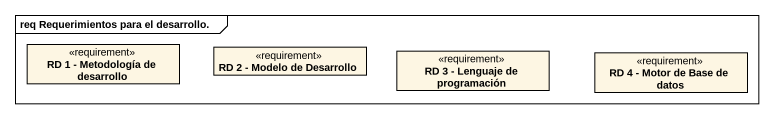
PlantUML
@startuml
mainframe req Requerimientos para el desarrollo.
hide circle
hide empty members
class "RD 1 - Metodología de desarrollo" as RD_1_Metodología_de <<requirement>>
class "RD 2 - Modelo de Desarrollo" as RD_2_Modelo_de_Desarrollo <<requirement>>
class "RD 3 - Lenguaje de programación" as RD_3_Lenguaje_de <<requirement>>
class "RD 4 - Motor de Base de datos" as RD_4_Motor_de_Base_de_datos <<requirement>>
@enduml
